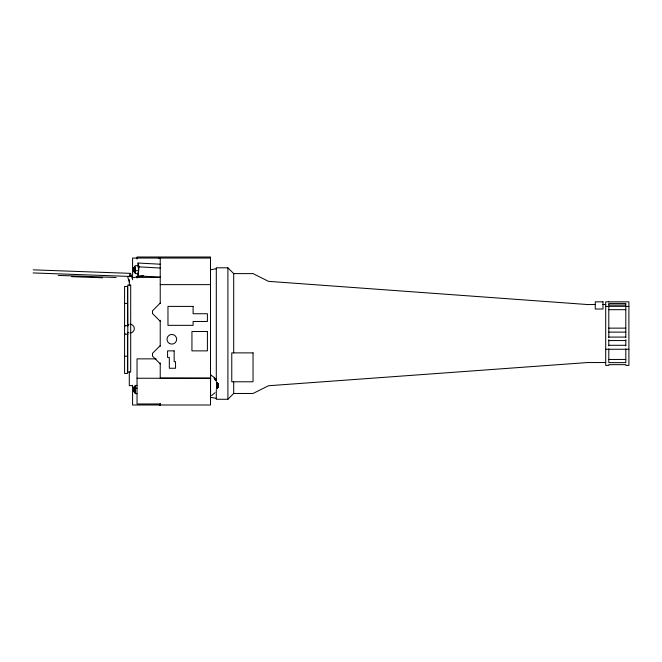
<?xml version="1.0" encoding="UTF-8"?>
<svg xmlns="http://www.w3.org/2000/svg" width="662" height="662" viewBox="0 0 662 662"><rect width="100%" height="100%" fill="white"/><g stroke="black" fill="none" stroke-linecap="round" stroke-linejoin="round"><path stroke-width="0.99" d="M137.795 266.066L138.077 263.037L160.229 264.204M160.229 277.088L138.209 275.938L139.053 266.86L138.077 263.037M138.532 270.667L138.093 273.629L135.098 273.629L135.098 265.694L138.126 265.694L138.532 270.667L134.129 270.717L135.098 270.204L134.129 270.022L135.098 269.815L134.129 269.169L135.098 268.995L134.129 268.896L135.098 268.855L134.129 268.995L135.098 269.31L134.129 269.5L135.098 269.558L134.129 269.608L135.098 269.409M217.277 386.161L218.427 386.211C216.548 387.394 216.466 384.101 218.427 384.862L217.277 384.639L217.062 384.208L218.427 384.581L217.062 383.778L218.427 384.332L217.277 384.034L217.062 383.389L218.427 384.109L217.277 383.646L217.062 382.793L217.277 383.497L218.427 383.778L217.277 383.348L217.062 382.446L217.062 388.66L217.277 387.551L218.427 387.138L217.062 387.998L217.277 387.253L218.427 386.84L217.062 387.493L218.427 386.476L217.062 386.865L217.277 386.385L218.427 386.054M218.427 387.22L217.277 387.551L217.062 388.569L217.277 387.692L218.427 387.344L217.277 387.742L217.062 388.685L217.277 387.816L218.427 387.344L217.277 387.651L217.062 388.404L217.277 387.576L218.427 387.22L217.277 387.46L217.062 388.147L217.277 387.361L218.427 386.947L217.062 387.659L218.427 386.6L217.062 387.063L217.277 386.542L218.427 386.335L217.062 386.616L218.427 386.194M218.427 386.947L217.277 387.253L217.062 388.015L217.277 387.394L218.427 387.229L217.277 387.692L217.062 388.627L217.277 387.791M217.277 387.709L218.427 387.402L217.277 387.709L217.062 388.495L217.277 387.709L218.427 387.295L217.277 387.493L217.062 388.164L217.277 387.394L218.427 387.047L217.062 387.684L218.427 386.74L217.062 387.088L217.277 386.658L218.427 386.351L217.062 387.27L218.427 386.6M215.547 379.922L216.3 379.847L215.506 380.418L213.776 377.083L210.541 374.915L210.541 396.149L210.541 389.372M217.062 388.387L217.277 387.626L218.427 387.287L217.277 387.493L217.062 388.28L217.277 387.493L218.427 387.047L217.062 387.841L217.277 387.129L218.427 386.724L217.062 387.27L217.277 386.749L218.427 386.476L217.277 386.749M217.277 387.162L218.427 386.856L217.277 387.129L217.062 387.858L217.277 387.287M217.277 386.898L217.062 387.493L218.427 386.724M215.009 392.715L211.567 395.653M127.476 333.962L127.476 373.451L124.58 373.451L124.58 286.447L127.476 286.447L127.658 325.696M160.229 303.08L152.5 310.817L152.5 313.573L160.229 321.31M160.229 345.614L152.5 353.351L152.5 356.115L160.229 363.843M216.3 389.595L216.3 399.277L227.902 399.277L233.703 393.476L253.041 393.476L268.507 385.747L587.525 362.544L605.755 362.544M210.541 375.553L210.541 381.817M124.986 325.977L124.58 326.184A4.353 4.353 0 0 1 128.097 325.812M128.85 276.741L131.432 275.905L128.742 276.402M129.81 273.588L130.596 273.332L132.665 279.736M217.277 387.394L218.427 387.055M143.447 275.649L132.582 277.783L132.582 258.056L210.499 258.056M210.499 269.74L216.3 268.747M134.129 268.855L135.098 268.474L134.129 268.433L135.098 268.342L134.129 268.16L135.098 267.945L134.129 267.597L135.098 267.473L134.129 267.39L135.098 267.332L134.129 267.316L134.129 271.883L135.098 271.883L134.129 271.743L135.098 271.652L134.129 271.503L135.098 271.47L134.129 271.288L135.098 270.857L134.129 270.766M135.098 270.344L134.129 270.295M134.129 388.511L135.098 388.089L134.129 387.957L135.098 387.824L134.129 387.7L135.098 387.584L134.129 387.485L135.098 387.386L134.129 387.303L135.098 387.179L134.129 387.105L134.129 391.83L135.098 391.838L134.129 391.755L135.098 391.623L134.129 391.54L135.098 391.449L134.129 391.341L135.098 391.225L134.129 391.101L135.098 390.977L134.129 390.563L135.098 390.423L134.129 390.282L135.098 390.141L134.129 390.009L135.098 389.877L134.129 389.752L135.098 389.637L134.129 389.537L135.098 389.438L134.129 389.289L135.098 389.173L134.129 389.057L135.098 388.652L134.129 388.511L135.098 388.511L134.129 388.652L135.098 388.793L134.129 388.925L135.098 389.057L134.129 389.438L135.098 389.579L134.129 389.645L135.098 389.752L134.129 389.877L135.098 390.009L134.129 390.423L135.098 390.423M134.129 391.796L135.098 391.83L134.129 391.838L135.098 391.755L134.129 391.623L135.098 391.54L134.129 391.225L135.098 391.101L134.129 390.977L135.098 390.563L134.129 390.563M135.098 268.342L134.129 268.474L135.098 268.573M134.129 271.288L135.098 271.246L134.129 271.122L135.098 270.717M134.129 268.342L135.098 268.433M134.129 270.344L135.098 270.295L134.129 270.005L135.098 269.699L134.129 269.533L135.098 269.657L134.129 270.063M135.098 388.371L134.129 388.371L135.098 387.957L134.129 387.824L135.098 387.7L134.129 387.584L135.098 387.485L134.129 387.088L135.098 387.088L134.129 387.105M134.129 268.201L135.098 268.069L134.129 268.027M135.098 271.122L134.129 271.652L135.098 271.883L134.129 271.883L135.098 271.834M135.098 268.027L134.129 267.514L135.098 267.407L134.129 267.324L135.098 267.332M135.098 389.438L134.129 389.182L135.098 389.157L134.129 389.579L135.098 389.645L134.129 389.703L135.098 389.537M134.129 391.449L135.098 391.341M134.129 267.63L135.098 267.721M134.129 269.657L135.098 270.022L134.129 269.98M134.129 387.303L135.098 387.303M134.129 389.281L135.098 389.355M135.098 391.697L134.129 391.623M135.098 267.365L134.129 267.407L135.098 267.514M135.098 269.227L134.129 269.277L135.098 269.186M134.129 267.829L135.098 267.796M233.703 352.879L233.703 273.605L227.902 267.804L216.3 267.804L216.3 381.775M134.129 267.911L135.098 267.945M134.129 268.069L135.098 268.16M134.129 268.615L135.098 268.615M134.129 268.995L135.098 269.037M135.098 269.699L134.129 269.79L135.098 269.815M134.129 270.154L135.098 270.204M135.098 270.626L134.129 270.576L135.098 270.766M134.129 270.899L135.098 270.857M134.129 271.039L135.098 270.99M134.129 271.47L135.098 271.362M135.098 271.743L134.129 271.677L135.098 271.569M233.703 273.605L253.041 273.605L268.507 281.342L587.525 304.537L595.626 304.537M136.513 277.395L160.229 277.395M160.229 284.627L210.499 284.627M124.58 303.403L127.476 303.403M602.718 304.537L605.755 304.537M608.792 305.033L625.805 305.033M605.697 306.415L608.792 306.415M625.805 306.415L628.9 306.415M608.792 309.684L625.805 309.684M608.792 328.137L625.805 328.137M608.792 332.117L625.805 332.117M608.792 337.082L625.805 337.082M608.792 340.558L625.805 340.558M608.792 345.283L625.805 345.283M605.697 349.255L628.9 349.255M124.58 356.23L127.476 356.23M156.199 358.862L137.034 358.862L137.034 403.961L160.229 403.961M608.792 359.458L625.805 359.458M210.499 378.068L160.229 378.068L160.229 362.9M137.034 378.234L210.756 378.35M137.034 385.433L135.098 385.433L135.098 393.633L137.034 393.633M132.392 385.665L129.297 385.665L129.297 371.763M134.129 387.386L135.098 387.386M134.129 387.485L135.098 387.485M134.129 387.7L135.098 387.7M134.129 387.824L135.098 387.824M134.129 387.957L135.098 387.957M134.129 388.089L135.098 388.089M134.129 388.23L137.034 388.164M134.129 388.652L135.098 388.652M134.129 388.793L135.098 388.793M134.129 388.925L135.098 388.925M134.129 389.057L135.098 389.057M134.129 389.637L135.098 389.645M134.129 389.877L135.098 389.877M134.129 390.009L135.098 390.009M134.129 390.141L135.098 390.141M134.129 390.282L135.098 390.282M134.129 390.704L135.098 390.704M134.129 390.845L135.098 390.845M134.129 390.977L135.098 390.977M134.129 391.101L135.098 391.101M134.129 391.225L135.098 391.225M134.129 391.54L135.098 391.54M33.216 269.848L129.818 273.34L129.711 276.435L33.1 272.934M58.165 275.392L116.131 277.494M71.661 276.658L102.577 277.775M139.053 266.86L160.229 268.027M134.129 271.594L135.098 271.677M158.35 258.056L160.229 258.271L158.988 258.056M159.368 258.056L160.229 258.172M210.499 397.349L216.3 398.342M217.277 383.993L218.427 384.233L217.062 383.232L217.277 383.993L218.427 384.341L217.277 384.134L217.062 383.571L218.427 384.217L217.062 383.215L217.277 383.902L218.427 384.217L217.277 383.869L217.062 383.075L218.427 384.01L217.277 383.786L217.062 383.075L217.277 383.786L218.427 384.109L217.277 383.753L217.062 382.669L217.277 383.364L218.427 383.72L217.277 383.472L217.062 382.669L217.277 383.555L218.427 383.935L217.277 383.679L217.062 382.926L218.427 383.927L217.277 383.646L217.062 382.909M210.756 375.006L211.153 375.213M217.062 382.512L217.277 383.397L218.427 383.72L217.277 383.397L217.062 382.578L217.277 383.472L218.427 383.844L217.277 383.555L217.062 382.785L217.277 383.555L218.427 383.844L217.277 383.472L217.062 382.504L217.277 383.364L218.427 383.67L218.427 387.46M217.277 383.348L217.062 382.404L217.277 383.298L218.427 383.679M124.986 333.921L124.58 333.714A4.353 4.353 0 0 0 128.097 334.087M214.736 378.316L215.009 378.631L214.289 377.696L215.547 379.69L215.249 379.326L216.3 379.359L215.216 379.227L215.547 379.69M127.509 276.352L129.297 281.88M137.481 273.067L138.209 275.938M625.805 305.116L625.805 303.436L608.792 303.436L608.792 305.116M625.805 337.562L625.805 306.324L608.792 306.324L608.792 337.562M625.805 339.623L625.805 345.804M625.805 348.899L625.805 362.627L608.792 362.627L608.792 348.899M608.792 339.623L608.792 345.804M233.703 382.032L233.703 393.476M227.902 267.804L227.902 399.277M160.229 258.056L160.229 303.51M160.229 320.276L160.229 346.433M160.229 403.448L160.229 405.003M137.034 259.007L137.034 256.997L210.499 256.997L210.499 405.003L132.582 405.003L132.582 385.276M137.034 276.046L137.034 278.048M129.297 279.612L129.297 285.496M129.975 324.256A4.353 4.353 0 0 1 134.328 328.6A4.353 4.353 0 0 1 129.975 332.953M130.877 324.347L130.431 324.281L130.877 324.347M128.205 324.628L127.799 324.835A4.353 4.353 0 0 1 128.205 324.628M160.229 404.813L159.368 405.003L160.229 404.887M135.098 387.129L134.129 387.179L135.098 387.179M135.098 389.703L134.129 389.777L135.098 389.752M135.098 389.157L134.129 389.182L135.098 389.14M135.098 268.714L134.129 268.764L135.098 268.714M135.098 269.384L134.129 269.335L135.098 269.384M130.695 285.099L127.799 285.099L127.799 372.11L130.695 372.11L130.695 285.099M602.991 301.831L595.254 301.831L595.254 309.022L602.991 309.022L602.991 301.831M608.792 301.831L605.697 301.831L605.697 365.407L608.792 365.407L608.792 364.654L625.805 364.654L625.805 365.407L628.9 365.407L628.9 301.831L608.792 301.831M193.097 306.398L167.966 306.398L167.966 325.34L193.097 325.34L193.097 321.475L207.405 321.475L207.405 313.738L193.097 313.738L193.097 306.398M207.405 331.53L191.939 331.53L191.939 350.868L207.405 350.868L207.405 331.53M174.156 350.868L167.577 350.868L167.577 357.439L169.315 357.439L169.315 368.262L175.546 368.262L175.546 361.692L174.156 361.692L174.156 350.868M253.041 352.879L231.766 352.879L231.766 381.784L253.041 381.784L253.041 352.879M218.427 384.721L217.062 384.432L217.277 384.804L218.427 385.019L217.277 384.804L218.427 384.73L217.062 383.985L218.427 384.721M218.427 384.457L217.277 384.134L218.427 384.457M218.427 383.72L217.277 383.397L218.427 383.778M128.205 332.581L127.799 332.374A4.353 4.353 0 0 0 128.205 332.581M169.414 343.454A4.833 4.833 0 0 0 176.663 339.267A4.833 4.833 0 0 0 169.414 335.08A4.833 4.833 0 0 0 169.414 343.454"/></g></svg>
